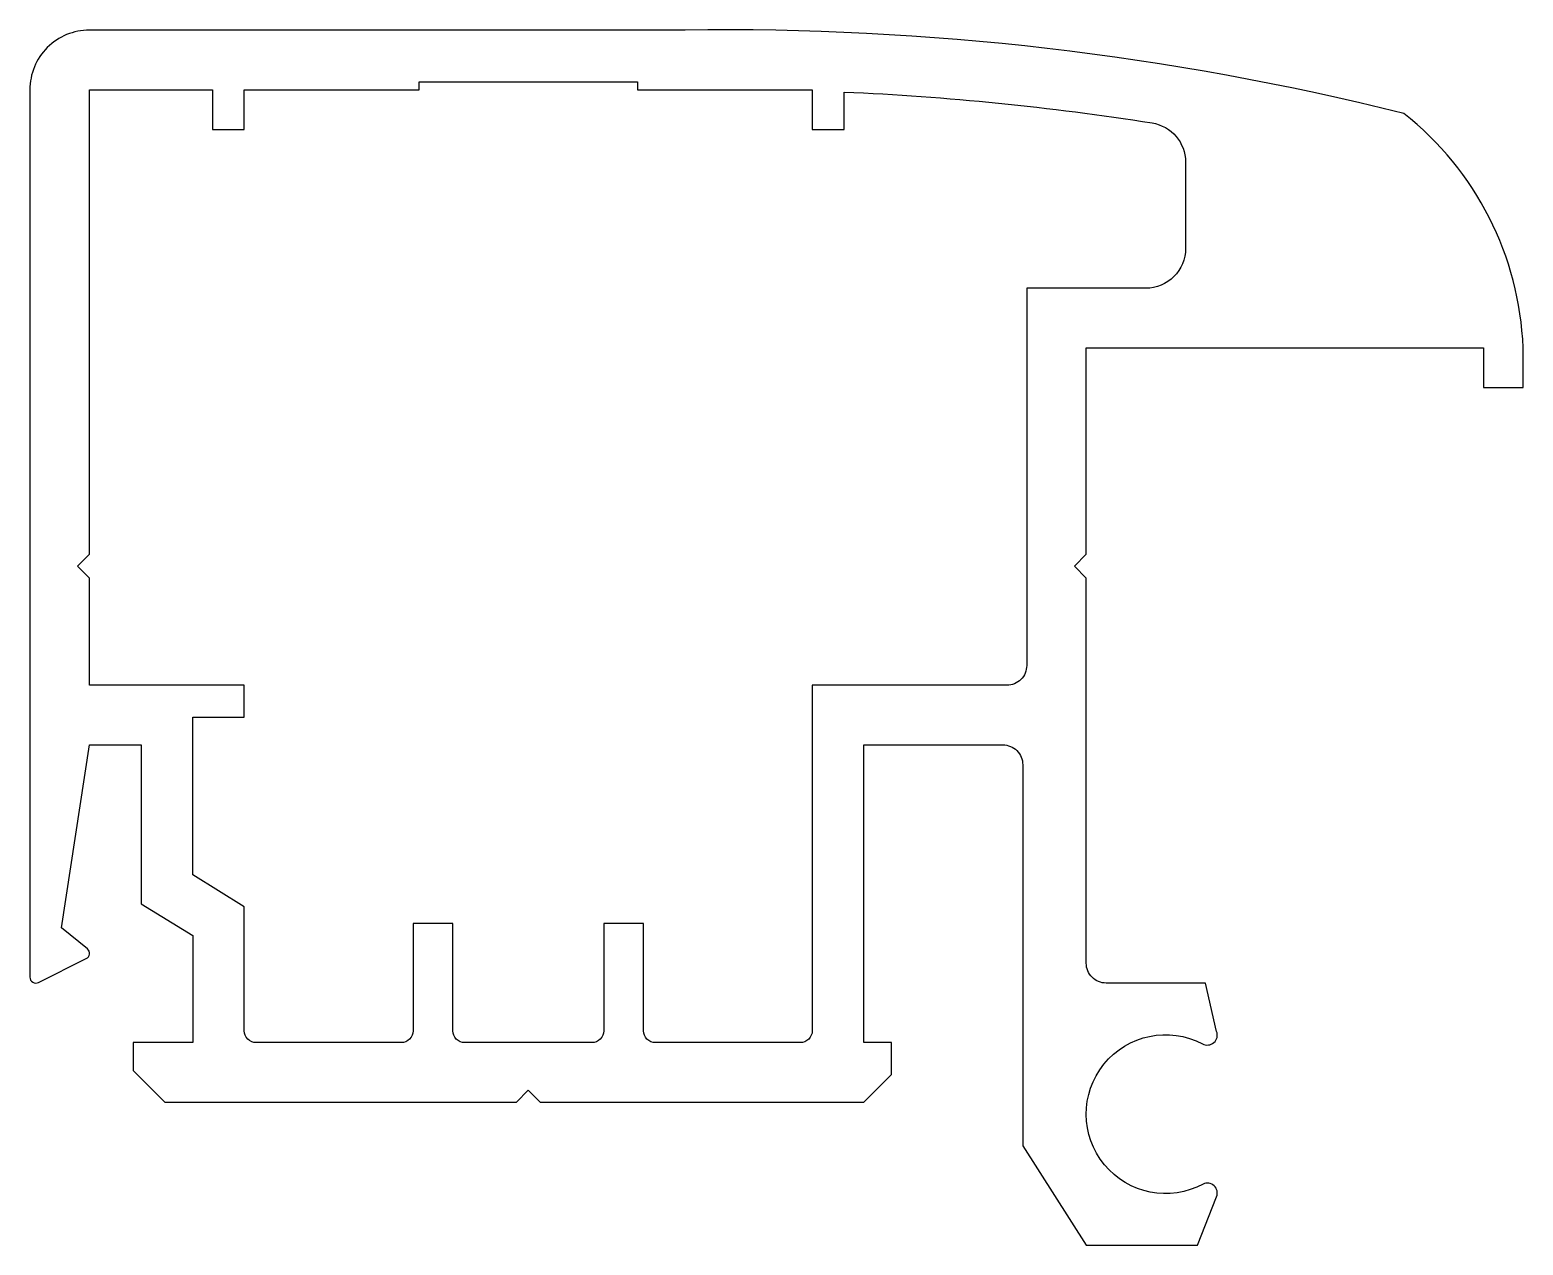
# Model space of a CAD drawing. Extents: x 957 to 994.6, y -22.9 to 7.7.
import ezdxf

# ---------------------------------------------------------------- set-up
doc = ezdxf.new("R2010")
doc.units = 0
doc.header["$LTSCALE"] = 15
doc.layers.get('0').update_dxf_attribs({"linetype": 'CONTINUOUS'})

msp = doc.modelspace()

# ---------------------------------------------------------------- linework, layer by layer
at = {"ltscale": 0.05}
for points in [[(961.064, -15.087), (961.064, -17.785), (959.564, -17.785), (959.564, -18.485), (960.364, -19.285), (969.214, -19.285), (969.514, -18.985), (969.814, -19.285), (977.964, -19.285), (978.664, -18.585), (978.664, -17.785), (977.964, -17.785), (977.964, -10.285), (981.464, -10.285, -0.414214), (981.964, -10.785), (981.964, -20.385), (983.564, -22.885), (986.364, -22.885), (986.847, -21.667, 0.682275), (986.506, -21.35, -1.658404), (986.489, -17.812, 0.710874), (986.847, -17.503), (986.564, -16.285), (984.064, -16.285, -0.414214), (983.564, -15.785), (983.564, -6.085), (983.264, -5.785), (983.564, -5.485), (983.564, -0.285), (993.564, -0.285), (993.564, -1.285), (994.564, -1.285), (994.564, -0.285, 0.219093), (991.564, 5.615, 0.06493), (973.464, 7.715), (958.464, 7.715, 0.414214), (956.964, 6.215), (956.964, -16.135, 0.55742), (957.181, -16.269), (958.382, -15.669, 0.52504), (958.417, -15.425), (957.764, -14.89), (958.464, -10.285), (959.764, -10.285), (959.764, -14.287), (961.064, -15.087)], [(976.664, 6.215), (976.664, 5.215), (977.464, 5.215), (977.464, 6.156, -0.028284), (985.22, 5.378, -0.369041), (986.064, 4.39), (986.064, 2.215, -0.414214), (985.064, 1.215), (982.064, 1.215), (982.064, -8.285, -0.414214), (981.564, -8.785), (976.664, -8.785), (976.664, -17.485, -0.414214), (976.364, -17.785), (972.714, -17.785, -0.414214), (972.414, -17.485), (972.414, -14.785), (971.414, -14.785), (971.414, -17.485, -0.414214), (971.114, -17.785), (967.914, -17.785, -0.414214), (967.614, -17.485), (967.614, -14.785), (966.614, -14.785), (966.614, -17.485, -0.414214), (966.314, -17.785), (962.664, -17.785, -0.414214), (962.364, -17.485), (962.364, -14.361), (961.064, -13.561), (961.064, -9.585), (962.364, -9.585), (962.364, -8.785), (958.464, -8.785), (958.464, -6.085), (958.164, -5.785), (958.464, -5.485), (958.464, 6.215), (961.564, 6.215), (961.564, 5.215), (962.364, 5.215), (962.364, 6.215), (966.764, 6.215), (966.764, 6.415), (972.264, 6.415), (972.264, 6.215), (976.664, 6.215)]]:
    msp.add_lwpolyline(points, format="xyb", dxfattribs=at)

doc.saveas('drawing.dxf')
